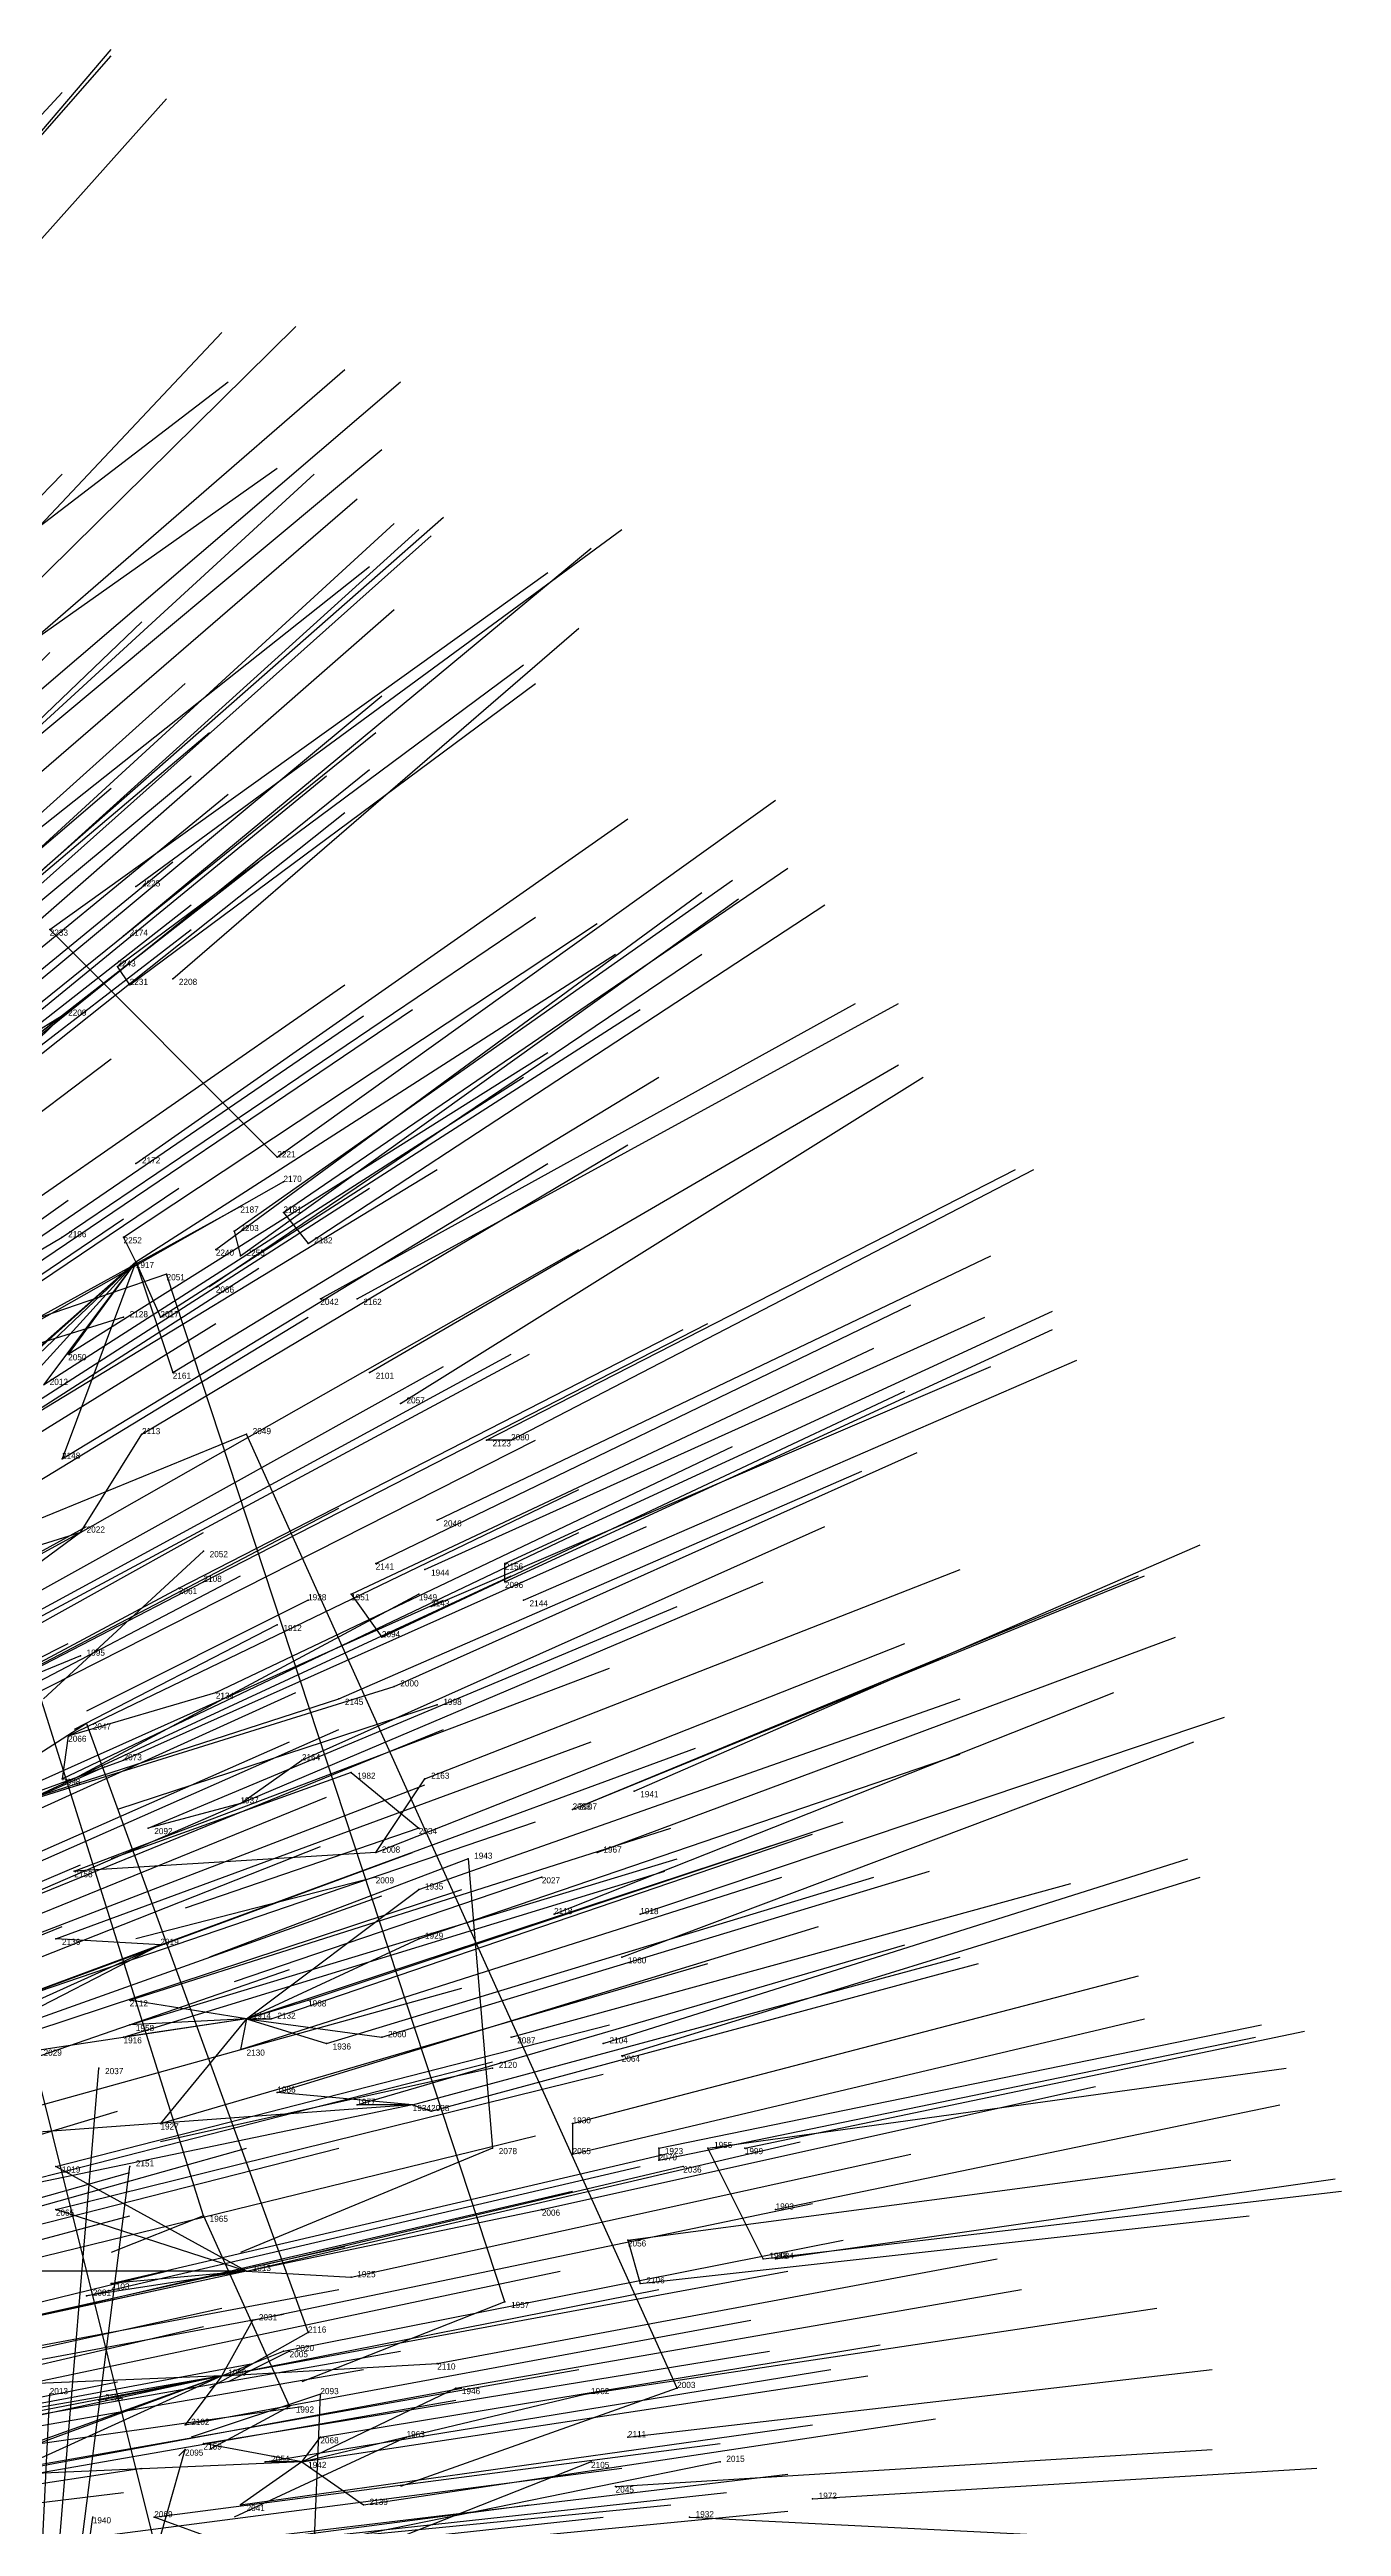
# Model space of a CAD drawing. Extents: x -0.5 to 0.59, y -0.5 to 0.58.
# Drawn here: x 0.369 to 0.579, y 0.0495 to 0.452 of the extents above; entities that cross this region are included whole.
import ezdxf

# ---------------------------------------------------------------- set-up
doc = ezdxf.new("R2010")
doc.units = 0
for name, color, linetype in [('Facilities', 3, 'CONTINUOUS'), ('Facilities_lines', 3, 'CONTINUOUS'), ('Normals', 1, 'CONTINUOUS'), ('Source_points', 5, 'CONTINUOUS'), ('Text', 3, 'CONTINUOUS')]:
    doc.layers.add(name, color=color, linetype=linetype)

msp = doc.modelspace()

# ---------------------------------------------------------------- linework, layer by layer
at = {"layer": 'Facilities', "color": 3}
for p in [(0.383, 0.316, -1.243), (0.381, 0.308, -1.226), (0.382, 0.3, -1.25), (0.389, 0.301, -1.25), (0.371, 0.295, -1.25), (0.383, 0.271, -1.173), (0.406, 0.272, -1.221), (0.407, 0.268, -1.25), (0.4, 0.264, -1.25), (0.407, 0.263, -1.211), (0.399, 0.26, -1.192), (0.383, 0.255, -1.149), (0.396, 0.257, -1.179), (0.395, 0.251, -1.171), (0.381, 0.246, -1.25), (0.413, 0.249, -1.205), (0.419, 0.249, -1.219), (0.421, 0.237, -1.208), (0.426, 0.232, -1.213), (0.444, 0.226, -1.245), (0.374, 0.211, -1.074), (0.432, 0.213, -1.204), (0.394, 0.208, -1.25), (0.422, 0.206, -1.173), (0.43, 0.205, -1.191), (0.443, 0.203, -1.218), (0.411, 0.2, -1.25), (0.418, 0.201, -1.159), (0.429, 0.201, -1.25), (0.431, 0.199, -1.187), (0.446, 0.2, -1.222), (0.406, 0.196, -1.25), (0.374, 0.191, -1.25), (0.432, 0.183, -1.25), (0.372, 0.178, -1.031), (0.375, 0.18, -1.25), (0.418, 0.172, -1.25), (0.4, 0.167, -1.083), (0.454, 0.166, -1.21), (0.464, 0.169, -1.235), (0.422, 0.159, -1.128), (0.437, 0.158, -1.25), (0.458, 0.159, -1.213), (0.422, 0.155, -1.25), (0.449, 0.155, -1.25), (0.451, 0.149, -1.187), (0.465, 0.149, -1.221), (0.387, 0.144, -1.032), (0.462, 0.142, -1.208), (0.401, 0.132, -1.056), (0.444, 0.129, -1.156), (0.459, 0.128, -1.192), (0.462, 0.126, -1.196), (0.441, 0.124, -1.25), (0.428, 0.118, -1.109), (0.454, 0.115, -1.17), (0.468, 0.111, -1.202), (0.482, 0.111, -1.236), (0.472, 0.108, -1.25), (0.487, 0.101, -1.243), (0.394, 0.1, -1.25), (0.463, 0.096, -1.181), (0.485, 0.093, -1.235), (0.487, 0.093, -1.24), (0.401, 0.091, -1.029), (0.443, 0.086, -1.25), (0.408, 0.078, -1.25), (0.397, 0.074, -1.01), (0.471, 0.072, -1.25), (0.427, 0.064, -1.25), (0.463, 0.064, -1.167), (0.41, 0.06, -1.036), (0.457, 0.06, -1.25), (0.478, 0.06, -1.25), (0.461, 0.056, -1.16), (0.493, 0.054, -1.241), (0.473, 0.051, -1.19)]:
    msp.add_point(p, dxfattribs=at)
at = {"layer": 'Facilities_lines', "color": 3}
for p, q in [((0.406, 0.272, -1.221), (0.369, 0.309, -1.203)), ((0.382, 0.3, -1.25), (0.38, 0.303, -1.25)), ((0.371, 0.295, -1.25), (0.365, 0.289, -1.25)), ((0.394, 0.1, -1.25), (0.343, 0.262, -1.25)), ((0.407, 0.263, -1.211), (0.411, 0.258, -1.214)), ((0.344, 0.243, -1.053), (0.371, 0.259, -1.132)), ((0.383, 0.255, -1.149), (0.381, 0.259, -1.151)), ((0.399, 0.26, -1.192), (0.4, 0.256, -1.188)), ((0.383, 0.255, -1.149), (0.317, 0.196, -0.932)), ((0.383, 0.255, -1.149), (0.325, 0.204, -0.959)), ((0.383, 0.255, -1.149), (0.343, 0.217, -1.014)), ((0.383, 0.255, -1.149), (0.353, 0.222, -1.042)), ((0.383, 0.255, -1.149), (0.368, 0.235, -1.092)), ((0.383, 0.255, -1.149), (0.371, 0.223, -1.082)), ((0.383, 0.255, -1.149), (0.372, 0.24, -1.106)), ((0.383, 0.255, -1.149), (0.387, 0.246, -1.146)), ((0.383, 0.255, -1.149), (0.389, 0.237, -1.137)), ((0.443, 0.086, -1.25), (0.388, 0.253, -1.25)), ((0.374, 0.211, -1.074), (0.384, 0.227, -1.115)), ((0.471, 0.072, -1.25), (0.401, 0.227, -1.25)), ((0.444, 0.226, -1.245), (0.44, 0.226, -1.236)), ((0.393, 0.019, -1.25), (0.344, 0.215, -1.25)), ((0.374, 0.211, -1.074), (0.293, 0.167, -0.844)), ((0.374, 0.211, -1.074), (0.313, 0.166, -0.885)), ((0.374, 0.211, -1.074), (0.332, 0.198, -0.966)), ((0.443, 0.203, -1.218), (0.443, 0.206, -1.22)), ((0.334, 0.172, -0.939), (0.394, 0.203, -1.108)), ((0.334, 0.172, -0.939), (0.39, 0.202, -1.097)), ((0.418, 0.201, -1.159), (0.423, 0.194, -1.164)), ((0.348, 0.162, -0.961), (0.425, 0.186, -1.16)), ((0.348, 0.162, -0.961), (0.416, 0.184, -1.137)), ((0.372, 0.178, -1.031), (0.396, 0.185, -1.091)), ((0.372, 0.178, -1.031), (0.371, 0.171, -1.021)), ((0.375, 0.18, -1.25), (0.411, 0.081, -1.25)), ((0.348, 0.162, -0.961), (0.381, 0.174, -1.046)), ((0.4, 0.167, -1.083), (0.41, 0.174, -1.113)), ((0.418, 0.172, -1.25), (0.429, 0.163, -1.25)), ((0.422, 0.159, -1.128), (0.43, 0.171, -1.157)), ((0.4, 0.167, -1.083), (0.347, 0.144, -0.94)), ((0.4, 0.167, -1.083), (0.385, 0.163, -1.045)), ((0.454, 0.166, -1.21), (0.454, 0.166, -1.208)), ((0.422, 0.159, -1.128), (0.373, 0.156, -1.011)), ((0.437, 0.158, -1.25), (0.441, 0.111, -1.25)), ((0.401, 0.132, -1.056), (0.429, 0.153, -1.14)), ((0.387, 0.144, -1.032), (0.37, 0.145, -0.993)), ((0.401, 0.132, -1.056), (0.429, 0.145, -1.133)), ((0.387, 0.144, -1.032), (0.321, 0.11, -0.847)), ((0.387, 0.144, -1.032), (0.336, 0.121, -0.894)), ((0.387, 0.144, -1.032), (0.341, 0.127, -0.909)), ((0.387, 0.144, -1.032), (0.36, 0.134, -0.96)), ((0.401, 0.132, -1.056), (0.382, 0.135, -1.012)), ((0.401, 0.132, -1.056), (0.411, 0.135, -1.08)), ((0.401, 0.132, -1.056), (0.348, 0.124, -0.924)), ((0.401, 0.132, -1.056), (0.381, 0.129, -1.004)), ((0.401, 0.132, -1.056), (0.382, 0.131, -1.01)), ((0.401, 0.132, -1.056), (0.387, 0.115, -1.009)), ((0.401, 0.132, -1.056), (0.4, 0.127, -1.049)), ((0.401, 0.132, -1.056), (0.414, 0.128, -1.083)), ((0.401, 0.132, -1.056), (0.423, 0.129, -1.106)), ((0.401, 0.132, -1.056), (0.405, 0.132, -1.066)), ((0.364, -0.033, -1.25), (0.377, 0.124, -1.25)), ((0.428, 0.118, -1.109), (0.346, 0.112, -0.91)), ((0.428, 0.118, -1.109), (0.351, 0.102, -0.914)), ((0.428, 0.118, -1.109), (0.406, 0.12, -1.058)), ((0.428, 0.118, -1.109), (0.419, 0.118, -1.089)), ((0.428, 0.118, -1.109), (0.431, 0.117, -1.116)), ((0.454, 0.115, -1.17), (0.454, 0.11, -1.167)), ((0.468, 0.111, -1.202), (0.468, 0.109, -1.201)), ((0.485, 0.093, -1.235), (0.476, 0.111, -1.222)), ((0.364, -0.033, -1.25), (0.382, 0.108, -1.25)), ((0.401, 0.091, -1.029), (0.37, 0.108, -0.965)), ((0.401, 0.091, -1.029), (0.37, 0.101, -0.958)), ((0.401, 0.091, -1.029), (0.449, 0.101, -1.15)), ((0.394, 0.1, -1.25), (0.408, 0.069, -1.25)), ((0.463, 0.096, -1.181), (0.465, 0.089, -1.184)), ((0.401, 0.091, -1.029), (0.327, 0.075, -0.838)), ((0.401, 0.091, -1.029), (0.358, 0.091, -0.925)), ((0.401, 0.091, -1.029), (0.364, 0.083, -0.934)), ((0.401, 0.091, -1.029), (0.375, 0.087, -0.963)), ((0.401, 0.091, -1.029), (0.379, 0.089, -0.972)), ((0.401, 0.091, -1.029), (0.418, 0.09, -1.07)), ((0.397, 0.074, -1.01), (0.402, 0.083, -1.027)), ((0.397, 0.074, -1.01), (0.407, 0.078, -1.036)), ((0.397, 0.074, -1.01), (0.311, 0.059, -0.791)), ((0.397, 0.074, -1.01), (0.325, 0.071, -0.831)), ((0.397, 0.074, -1.01), (0.328, 0.059, -0.833)), ((0.397, 0.074, -1.01), (0.335, 0.062, -0.852)), ((0.397, 0.074, -1.01), (0.343, 0.054, -0.869)), ((0.397, 0.074, -1.01), (0.344, 0.055, -0.872)), ((0.397, 0.074, -1.01), (0.364, 0.059, -0.922)), ((0.397, 0.074, -1.01), (0.377, 0.07, -0.959)), ((0.397, 0.074, -1.01), (0.391, 0.066, -0.992)), ((0.397, 0.074, -1.01), (0.432, 0.076, -1.096)), ((0.364, -0.033, -1.25), (0.369, 0.071, -1.25)), ((0.407, -0.077, -1.25), (0.413, 0.071, -1.25)), ((0.41, 0.06, -1.036), (0.435, 0.072, -1.103)), ((0.41, 0.06, -1.036), (0.456, 0.071, -1.154)), ((0.364, -0.033, -1.25), (0.391, 0.062, -1.25)), ((0.41, 0.06, -1.036), (0.394, 0.063, -0.997)), ((0.41, 0.06, -1.036), (0.413, 0.064, -1.044)), ((0.41, 0.06, -1.036), (0.318, 0.056, -0.808)), ((0.41, 0.06, -1.036), (0.4, 0.053, -1.009)), ((0.41, 0.06, -1.036), (0.404, 0.06, -1.021)), ((0.41, 0.06, -1.036), (0.42, 0.053, -1.059)), ((0.364, -0.033, -1.25), (0.376, 0.051, -1.25)), ((0.397, 0.047, -0.998), (0.386, 0.051, -0.973))]:
    msp.add_line(p, q, dxfattribs=at)
at = {"layer": 'Normals', "color": 1}
for p, q in [((0.314, 0.376, -1.224), (0.379, 0.452, -1.219)), ((0.315, 0.378, -1.25), (0.379, 0.451, -1.274)), ((0.308, 0.377, -1.25), (0.371, 0.445, -1.288)), ((0.321, 0.369, -1.223), (0.388, 0.444, -1.228)), ((0.338, 0.337, -1.194), (0.409, 0.407, -1.18)), ((0.33, 0.335, -1.176), (0.397, 0.406, -1.155)), ((0.342, 0.335, -1.196), (0.417, 0.4, -1.19)), ((0.334, 0.349, -1.25), (0.398, 0.398, -1.31)), ((0.35, 0.333, -1.208), (0.426, 0.398, -1.206)), ((0.357, 0.332, -1.25), (0.423, 0.387, -1.302)), ((0.306, 0.316, -1.101), (0.371, 0.383, -1.063)), ((0.341, 0.318, -1.165), (0.412, 0.383, -1.138)), ((0.345, 0.341, -1.25), (0.406, 0.384, -1.317)), ((0.346, 0.316, -1.171), (0.419, 0.379, -1.147)), ((0.353, 0.309, -1.174), (0.425, 0.375, -1.152)), ((0.359, 0.311, -1.188), (0.433, 0.376, -1.173)), ((0.356, 0.308, -1.177), (0.429, 0.374, -1.16)), ((0.357, 0.307, -1.178), (0.431, 0.373, -1.163)), ((0.381, 0.308, -1.226), (0.457, 0.371, -1.243)), ((0.383, 0.316, -1.243), (0.462, 0.374, -1.265)), ((0.363, 0.322, -1.25), (0.421, 0.368, -1.317)), ((0.369, 0.309, -1.203), (0.45, 0.367, -1.207)), ((0.317, 0.295, -1.082), (0.384, 0.359, -1.045)), ((0.353, 0.298, -1.156), (0.425, 0.361, -1.127)), ((0.389, 0.301, -1.25), (0.455, 0.358, -1.299)), ((0.303, 0.289, -1.046), (0.369, 0.354, -1.01)), ((0.38, 0.303, -1.25), (0.446, 0.352, -1.307)), ((0.322, 0.287, -1.078), (0.391, 0.349, -1.041)), ((0.352, 0.288, -1.136), (0.423, 0.347, -1.099)), ((0.382, 0.3, -1.25), (0.448, 0.349, -1.307)), ((0.324, 0.281, -1.071), (0.395, 0.341, -1.035)), ((0.35, 0.283, -1.126), (0.422, 0.341, -1.088)), ((0.349, 0.277, -1.113), (0.421, 0.335, -1.076)), ((0.309, 0.272, -1.029), (0.379, 0.332, -0.992)), ((0.321, 0.275, -1.055), (0.392, 0.334, -1.018)), ((0.326, 0.272, -1.061), (0.398, 0.331, -1.023)), ((0.342, 0.275, -1.097), (0.414, 0.334, -1.06)), ((0.344, 0.27, -1.094), (0.417, 0.328, -1.057)), ((0.383, 0.271, -1.173), (0.463, 0.327, -1.152)), ((0.406, 0.272, -1.221), (0.487, 0.33, -1.227)), ((0.317, 0.261, -1.028), (0.389, 0.32, -0.99)), ((0.33, 0.263, -1.055), (0.403, 0.32, -1.017)), ((0.407, 0.263, -1.211), (0.489, 0.319, -1.21)), ((0.396, 0.257, -1.179), (0.475, 0.315, -1.163)), ((0.399, 0.26, -1.192), (0.48, 0.317, -1.178)), ((0.4, 0.256, -1.188), (0.481, 0.314, -1.176)), ((0.319, 0.256, -1.022), (0.392, 0.313, -0.985)), ((0.371, 0.259, -1.132), (0.448, 0.311, -1.095)), ((0.381, 0.259, -1.151), (0.458, 0.31, -1.114)), ((0.411, 0.258, -1.214), (0.495, 0.313, -1.214)), ((0.312, 0.249, -0.999), (0.385, 0.306, -0.961)), ((0.318, 0.252, -1.015), (0.392, 0.309, -0.978)), ((0.383, 0.255, -1.149), (0.461, 0.305, -1.112)), ((0.395, 0.251, -1.171), (0.475, 0.305, -1.146)), ((0.342, 0.248, -1.055), (0.417, 0.3, -1.016)), ((0.371, 0.295, -1.25), (0.313, 0.259, -1.177)), ((0.344, 0.243, -1.053), (0.42, 0.295, -1.014)), ((0.351, 0.244, -1.07), (0.428, 0.296, -1.032)), ((0.387, 0.246, -1.146), (0.465, 0.296, -1.109)), ((0.413, 0.249, -1.205), (0.5, 0.297, -1.205)), ((0.419, 0.249, -1.219), (0.507, 0.297, -1.228)), ((0.305, 0.232, -0.958), (0.379, 0.288, -0.921)), ((0.372, 0.24, -1.106), (0.45, 0.289, -1.069)), ((0.421, 0.237, -1.208), (0.507, 0.287, -1.213)), ((0.368, 0.235, -1.092), (0.446, 0.285, -1.054)), ((0.389, 0.237, -1.137), (0.468, 0.285, -1.1)), ((0.426, 0.232, -1.213), (0.511, 0.285, -1.222)), ((0.384, 0.227, -1.115), (0.463, 0.274, -1.077)), ((0.353, 0.222, -1.042), (0.432, 0.27, -1.005)), ((0.371, 0.223, -1.082), (0.45, 0.271, -1.044)), ((0.44, 0.226, -1.236), (0.526, 0.27, -1.263)), ((0.444, 0.226, -1.245), (0.529, 0.27, -1.272)), ((0.313, 0.215, -0.95), (0.39, 0.267, -0.913)), ((0.343, 0.217, -1.014), (0.421, 0.267, -0.977)), ((0.407, 0.268, -1.25), (0.347, 0.234, -1.178)), ((0.296, 0.211, -0.908), (0.372, 0.265, -0.873)), ((0.304, 0.21, -0.924), (0.381, 0.262, -0.888)), ((0.4, 0.264, -1.25), (0.34, 0.231, -1.176)), ((0.325, 0.204, -0.959), (0.403, 0.254, -0.922)), ((0.374, 0.211, -1.074), (0.455, 0.257, -1.036)), ((0.432, 0.213, -1.204), (0.522, 0.256, -1.212)), ((0.388, 0.253, -1.25), (0.353, 0.241, -1.157)), ((0.332, 0.198, -0.966), (0.411, 0.246, -0.929)), ((0.381, 0.246, -1.25), (0.352, 0.237, -1.155)), ((0.422, 0.206, -1.173), (0.509, 0.248, -1.148)), ((0.43, 0.205, -1.191), (0.521, 0.246, -1.183)), ((0.443, 0.206, -1.22), (0.532, 0.247, -1.237)), ((0.317, 0.196, -0.932), (0.396, 0.245, -0.895)), ((0.39, 0.202, -1.097), (0.472, 0.244, -1.06)), ((0.394, 0.203, -1.108), (0.476, 0.245, -1.07)), ((0.443, 0.203, -1.218), (0.532, 0.244, -1.235)), ((0.352, 0.193, -1.003), (0.433, 0.238, -0.966)), ((0.363, 0.196, -1.03), (0.444, 0.24, -0.993)), ((0.365, 0.196, -1.037), (0.447, 0.24, -0.999)), ((0.418, 0.201, -1.159), (0.503, 0.241, -1.125)), ((0.431, 0.199, -1.187), (0.522, 0.238, -1.174)), ((0.446, 0.2, -1.222), (0.536, 0.239, -1.242)), ((0.423, 0.194, -1.164), (0.508, 0.234, -1.131)), ((0.401, 0.227, -1.25), (0.357, 0.209, -1.162)), ((0.365, 0.184, -1.022), (0.448, 0.226, -0.985)), ((0.396, 0.185, -1.091), (0.48, 0.225, -1.055)), ((0.425, 0.186, -1.16), (0.51, 0.224, -1.123)), ((0.372, 0.178, -1.031), (0.455, 0.218, -0.993)), ((0.416, 0.184, -1.137), (0.501, 0.221, -1.099)), ((0.334, 0.172, -0.939), (0.416, 0.215, -0.902)), ((0.293, 0.167, -0.844), (0.375, 0.212, -0.807)), ((0.313, 0.166, -0.885), (0.394, 0.211, -0.848)), ((0.371, 0.171, -1.021), (0.455, 0.211, -0.983)), ((0.381, 0.174, -1.046), (0.466, 0.212, -1.01)), ((0.41, 0.174, -1.113), (0.495, 0.212, -1.077)), ((0.394, 0.208, -1.25), (0.368, 0.184, -1.156)), ((0.464, 0.169, -1.235), (0.556, 0.209, -1.244)), ((0.318, 0.161, -0.891), (0.4, 0.204, -0.854)), ((0.36, 0.165, -0.99), (0.444, 0.204, -0.952)), ((0.4, 0.167, -1.083), (0.485, 0.203, -1.046)), ((0.43, 0.171, -1.157), (0.517, 0.205, -1.121)), ((0.454, 0.166, -1.208), (0.546, 0.204, -1.2)), ((0.454, 0.166, -1.21), (0.547, 0.204, -1.203)), ((0.348, 0.162, -0.961), (0.433, 0.2, -0.923)), ((0.429, 0.201, -1.25), (0.373, 0.171, -1.172)), ((0.411, 0.2, -1.25), (0.375, 0.182, -1.159)), ((0.385, 0.163, -1.045), (0.471, 0.199, -1.009)), ((0.406, 0.196, -1.25), (0.373, 0.179, -1.157)), ((0.458, 0.159, -1.213), (0.552, 0.194, -1.207)), ((0.289, 0.151, -0.816), (0.372, 0.193, -0.779)), ((0.374, 0.191, -1.25), (0.357, 0.184, -1.152)), ((0.422, 0.159, -1.128), (0.508, 0.193, -1.091)), ((0.373, 0.156, -1.011), (0.46, 0.189, -0.973)), ((0.325, 0.147, -0.892), (0.409, 0.185, -0.854)), ((0.432, 0.183, -1.25), (0.38, 0.166, -1.167)), ((0.429, 0.153, -1.14), (0.517, 0.184, -1.102)), ((0.451, 0.149, -1.187), (0.542, 0.185, -1.168)), ((0.332, 0.142, -0.902), (0.416, 0.179, -0.864)), ((0.347, 0.144, -0.94), (0.433, 0.179, -0.902)), ((0.375, 0.18, -1.25), (0.361, 0.171, -1.151)), ((0.465, 0.149, -1.221), (0.56, 0.181, -1.22)), ((0.324, 0.14, -0.881), (0.408, 0.177, -0.842)), ((0.37, 0.145, -0.993), (0.457, 0.177, -0.956)), ((0.387, 0.144, -1.032), (0.474, 0.176, -0.994)), ((0.429, 0.145, -1.133), (0.517, 0.175, -1.096)), ((0.462, 0.142, -1.208), (0.555, 0.177, -1.2)), ((0.293, 0.135, -0.808), (0.378, 0.173, -0.771)), ((0.344, 0.137, -0.926), (0.43, 0.17, -0.887)), ((0.418, 0.172, -1.25), (0.379, 0.158, -1.159)), ((0.328, 0.133, -0.885), (0.414, 0.168, -0.847)), ((0.36, 0.134, -0.96), (0.448, 0.164, -0.923)), ((0.382, 0.135, -1.012), (0.47, 0.163, -0.974)), ((0.429, 0.163, -1.25), (0.391, 0.15, -1.158)), ((0.401, 0.132, -1.056), (0.489, 0.161, -1.018)), ((0.405, 0.132, -1.066), (0.493, 0.162, -1.028)), ((0.411, 0.135, -1.08), (0.498, 0.164, -1.043)), ((0.289, 0.121, -0.783), (0.374, 0.157, -0.746)), ((0.327, 0.126, -0.876), (0.413, 0.16, -0.837)), ((0.341, 0.127, -0.909), (0.428, 0.159, -0.871)), ((0.382, 0.131, -1.01), (0.471, 0.158, -0.972)), ((0.437, 0.158, -1.25), (0.395, 0.142, -1.161)), ((0.459, 0.128, -1.192), (0.554, 0.158, -1.176)), ((0.348, 0.124, -0.924), (0.436, 0.153, -0.886)), ((0.381, 0.129, -1.004), (0.469, 0.156, -0.967)), ((0.422, 0.155, -1.25), (0.383, 0.145, -1.159)), ((0.449, 0.155, -1.25), (0.399, 0.138, -1.165)), ((0.4, 0.127, -1.049), (0.488, 0.155, -1.011)), ((0.414, 0.128, -1.083), (0.503, 0.155, -1.046)), ((0.423, 0.129, -1.106), (0.512, 0.156, -1.069)), ((0.444, 0.129, -1.156), (0.535, 0.154, -1.123)), ((0.462, 0.126, -1.196), (0.556, 0.155, -1.183)), ((0.336, 0.121, -0.894), (0.423, 0.152, -0.856)), ((0.285, 0.112, -0.765), (0.371, 0.147, -0.728)), ((0.406, 0.12, -1.058), (0.494, 0.147, -1.02)), ((0.387, 0.115, -1.009), (0.476, 0.141, -0.971)), ((0.419, 0.118, -1.089), (0.508, 0.144, -1.052)), ((0.428, 0.118, -1.109), (0.517, 0.142, -1.072)), ((0.431, 0.117, -1.116), (0.52, 0.141, -1.079)), ((0.321, 0.11, -0.847), (0.408, 0.14, -0.81)), ((0.346, 0.112, -0.91), (0.436, 0.137, -0.873)), ((0.454, 0.115, -1.17), (0.546, 0.139, -1.141)), ((0.37, 0.108, -0.965), (0.46, 0.131, -0.927)), ((0.454, 0.11, -1.167), (0.547, 0.132, -1.138)), ((0.468, 0.111, -1.202), (0.566, 0.131, -1.21)), ((0.468, 0.109, -1.201), (0.565, 0.129, -1.208)), ((0.482, 0.111, -1.236), (0.573, 0.13, -1.273)), ((0.351, 0.102, -0.914), (0.441, 0.125, -0.877)), ((0.37, 0.101, -0.958), (0.459, 0.123, -0.92)), ((0.377, 0.124, -1.25), (0.377, 0.124, -1.15)), ((0.441, 0.124, -1.25), (0.387, 0.112, -1.167)), ((0.449, 0.101, -1.15), (0.539, 0.121, -1.112)), ((0.476, 0.111, -1.222), (0.57, 0.124, -1.253)), ((0.291, 0.09, -0.762), (0.38, 0.117, -0.724)), ((0.487, 0.101, -1.243), (0.569, 0.118, -1.298)), ((0.358, 0.091, -0.925), (0.448, 0.113, -0.887)), ((0.312, 0.086, -0.809), (0.401, 0.111, -0.771)), ((0.326, 0.088, -0.844), (0.416, 0.111, -0.808)), ((0.379, 0.089, -0.972), (0.469, 0.11, -0.935)), ((0.441, 0.111, -1.25), (0.4, 0.094, -1.16)), ((0.401, 0.091, -1.029), (0.491, 0.112, -0.991)), ((0.418, 0.09, -1.07), (0.509, 0.11, -1.033)), ((0.463, 0.096, -1.181), (0.561, 0.109, -1.168)), ((0.293, 0.082, -0.761), (0.382, 0.107, -0.723)), ((0.375, 0.087, -0.963), (0.465, 0.108, -0.925)), ((0.382, 0.108, -1.25), (0.382, 0.108, -1.15)), ((0.472, 0.108, -1.25), (0.404, 0.092, -1.178)), ((0.487, 0.093, -1.24), (0.578, 0.106, -1.279)), ((0.364, 0.083, -0.934), (0.454, 0.104, -0.895)), ((0.402, 0.083, -1.027), (0.493, 0.102, -0.99)), ((0.485, 0.093, -1.235), (0.579, 0.104, -1.268)), ((0.292, 0.076, -0.754), (0.382, 0.1, -0.717)), ((0.394, 0.1, -1.25), (0.379, 0.094, -1.151)), ((0.465, 0.089, -1.184), (0.564, 0.1, -1.171)), ((0.327, 0.075, -0.838), (0.417, 0.095, -0.801)), ((0.407, 0.078, -1.036), (0.498, 0.096, -0.999)), ((0.432, 0.076, -1.096), (0.523, 0.093, -1.06)), ((0.298, 0.069, -0.764), (0.388, 0.091, -0.726)), ((0.362, 0.072, -0.923), (0.452, 0.091, -0.884)), ((0.397, 0.074, -1.01), (0.489, 0.091, -0.973)), ((0.306, 0.065, -0.783), (0.397, 0.085, -0.745)), ((0.325, 0.071, -0.831), (0.416, 0.088, -0.794)), ((0.377, 0.07, -0.959), (0.468, 0.088, -0.921)), ((0.443, 0.086, -1.25), (0.41, 0.073, -1.156)), ((0.435, 0.072, -1.103), (0.527, 0.088, -1.067)), ((0.456, 0.071, -1.154), (0.549, 0.085, -1.119)), ((0.304, 0.061, -0.775), (0.394, 0.082, -0.737)), ((0.316, 0.067, -0.806), (0.407, 0.084, -0.769)), ((0.391, 0.066, -0.992), (0.483, 0.083, -0.955)), ((0.411, 0.081, -1.25), (0.395, 0.072, -1.152)), ((0.335, 0.062, -0.852), (0.426, 0.078, -0.815)), ((0.394, 0.063, -0.997), (0.486, 0.078, -0.96)), ((0.408, 0.078, -1.25), (0.398, 0.073, -1.151)), ((0.413, 0.064, -1.044), (0.504, 0.079, -1.007)), ((0.289, 0.055, -0.737), (0.38, 0.073, -0.699)), ((0.311, 0.059, -0.791), (0.402, 0.076, -0.754)), ((0.328, 0.059, -0.833), (0.42, 0.075, -0.796)), ((0.364, 0.059, -0.922), (0.455, 0.075, -0.883)), ((0.404, 0.06, -1.021), (0.496, 0.075, -0.985)), ((0.41, 0.06, -1.036), (0.502, 0.074, -1)), ((0.463, 0.064, -1.167), (0.558, 0.075, -1.139)), ((0.318, 0.056, -0.808), (0.41, 0.069, -0.77)), ((0.343, 0.054, -0.869), (0.435, 0.07, -0.832)), ((0.344, 0.055, -0.872), (0.436, 0.072, -0.835)), ((0.369, 0.071, -1.25), (0.369, 0.071, -1.15)), ((0.413, 0.071, -1.25), (0.392, 0.064, -1.153)), ((0.408, 0.069, -1.25), (0.395, 0.062, -1.151)), ((0.471, 0.072, -1.25), (0.426, 0.056, -1.162)), ((0.4, 0.053, -1.009), (0.493, 0.066, -0.973)), ((0.42, 0.053, -1.059), (0.513, 0.067, -1.023)), ((0.386, 0.051, -0.973), (0.478, 0.063, -0.935)), ((0.391, 0.062, -1.25), (0.39, 0.061, -1.15)), ((0.427, 0.064, -1.25), (0.399, 0.051, -1.155)), ((0.461, 0.056, -1.16), (0.558, 0.062, -1.137)), ((0.292, 0.045, -0.74), (0.384, 0.059, -0.701)), ((0.37, 0.047, -0.931), (0.462, 0.059, -0.894)), ((0.397, 0.047, -0.998), (0.489, 0.058, -0.962)), ((0.478, 0.06, -1.25), (0.419, 0.048, -1.17)), ((0.457, 0.06, -1.25), (0.419, 0.045, -1.159)), ((0.493, 0.054, -1.241), (0.575, 0.059, -1.299)), ((0.289, 0.044, -0.731), (0.381, 0.055, -0.693)), ((0.355, 0.041, -0.893), (0.447, 0.053, -0.856)), ((0.378, 0.044, -0.951), (0.47, 0.053, -0.914)), ((0.387, 0.045, -0.974), (0.479, 0.055, -0.937)), ((0.366, 0.041, -0.921), (0.459, 0.051, -0.884)), ((0.376, 0.051, -1.25), (0.376, 0.051, -1.15)), ((0.396, 0.043, -0.996), (0.489, 0.052, -0.959)), ((0.473, 0.051, -1.19), (0.573, 0.046, -1.184))]:
    msp.add_line(p, q, dxfattribs=at)
at = {"layer": 'Source_points', "color": 5}
for p in [(0.369, 0.309, -1.203), (0.38, 0.303, -1.25), (0.371, 0.259, -1.132), (0.381, 0.259, -1.151), (0.411, 0.258, -1.214), (0.4, 0.256, -1.188), (0.388, 0.253, -1.25), (0.387, 0.246, -1.146), (0.372, 0.24, -1.106), (0.389, 0.237, -1.137), (0.384, 0.227, -1.115), (0.401, 0.227, -1.25), (0.44, 0.226, -1.236), (0.371, 0.223, -1.082), (0.443, 0.206, -1.22), (0.39, 0.202, -1.097), (0.394, 0.203, -1.108), (0.423, 0.194, -1.164), (0.425, 0.186, -1.16), (0.396, 0.185, -1.091), (0.416, 0.184, -1.137), (0.381, 0.174, -1.046), (0.41, 0.174, -1.113), (0.371, 0.171, -1.021), (0.43, 0.171, -1.157), (0.454, 0.166, -1.208), (0.385, 0.163, -1.045), (0.429, 0.163, -1.25), (0.373, 0.156, -1.011), (0.429, 0.153, -1.14), (0.37, 0.145, -0.993), (0.429, 0.145, -1.133), (0.382, 0.135, -1.012), (0.411, 0.135, -1.08), (0.381, 0.129, -1.004), (0.382, 0.131, -1.01), (0.405, 0.132, -1.066), (0.423, 0.129, -1.106), (0.4, 0.127, -1.049), (0.414, 0.128, -1.083), (0.377, 0.124, -1.25), (0.406, 0.12, -1.058), (0.419, 0.118, -1.089), (0.431, 0.117, -1.116), (0.387, 0.115, -1.009), (0.441, 0.111, -1.25), (0.454, 0.11, -1.167), (0.468, 0.109, -1.201), (0.476, 0.111, -1.222), (0.37, 0.108, -0.965), (0.382, 0.108, -1.25), (0.37, 0.101, -0.958), (0.449, 0.101, -1.15), (0.379, 0.089, -0.972), (0.418, 0.09, -1.07), (0.465, 0.089, -1.184), (0.375, 0.087, -0.963), (0.402, 0.083, -1.027), (0.411, 0.081, -1.25), (0.407, 0.078, -1.036), (0.432, 0.076, -1.096), (0.369, 0.071, -1.25), (0.377, 0.07, -0.959), (0.408, 0.069, -1.25), (0.413, 0.071, -1.25), (0.435, 0.072, -1.103), (0.456, 0.071, -1.154), (0.391, 0.066, -0.992), (0.391, 0.062, -1.25), (0.394, 0.063, -0.997), (0.413, 0.064, -1.044), (0.404, 0.06, -1.021), (0.4, 0.053, -1.009), (0.42, 0.053, -1.059), (0.376, 0.051, -1.25), (0.386, 0.051, -0.973)]:
    msp.add_point(p, dxfattribs=at)

# ---------------------------------------------------------------- texts
at = {"layer": 'Text', "color": 3}
for s, p in [('2225', (0.384, 0.316, -1.243)), ('2233', (0.369, 0.308, -1.203)), ('2174', (0.382, 0.308, -1.226)), ('2243', (0.38, 0.303, -1.25)), ('2231', (0.382, 0.3, -1.25)), ('2208', (0.39, 0.3, -1.25)), ('2209', (0.372, 0.295, -1.25)), ('2172', (0.384, 0.271, -1.173)), ('2221', (0.406, 0.272, -1.221)), ('2170', (0.407, 0.268, -1.25)), ('2187', (0.4, 0.263, -1.25)), ('2181', (0.407, 0.263, -1.211)), ('2196', (0.372, 0.259, -1.132)), ('2252', (0.381, 0.258, -1.151)), ('2203', (0.4, 0.26, -1.192)), ('2182', (0.412, 0.258, -1.214)), ('1917', (0.383, 0.254, -1.149)), ('2240', (0.396, 0.256, -1.179)), ('2255', (0.401, 0.256, -1.188)), ('2051', (0.388, 0.252, -1.25)), ('2086', (0.396, 0.25, -1.171)), ('2128', (0.382, 0.246, -1.25)), ('2017', (0.387, 0.246, -1.146)), ('2042', (0.413, 0.248, -1.205)), ('2162', (0.42, 0.248, -1.219)), ('2050', (0.372, 0.239, -1.106)), ('2012', (0.369, 0.235, -1.092)), ('2161', (0.389, 0.236, -1.137)), ('2101', (0.422, 0.236, -1.208)), ('2057', (0.427, 0.232, -1.213)), ('2113', (0.384, 0.227, -1.115)), ('2049', (0.402, 0.227, -1.25)), ('2123', (0.441, 0.225, -1.236)), ('2080', (0.444, 0.226, -1.245)), ('2148', (0.371, 0.223, -1.082)), ('2022', (0.375, 0.211, -1.074)), ('2046', (0.433, 0.212, -1.204)), ('2052', (0.395, 0.207, -1.25)), ('2141', (0.422, 0.205, -1.173)), ('2156', (0.443, 0.205, -1.22)), ('2061', (0.39, 0.201, -1.097)), ('2108', (0.394, 0.203, -1.108)), ('1944', (0.431, 0.204, -1.191)), ('2096', (0.443, 0.202, -1.218)), ('1928', (0.411, 0.2, -1.25)), ('1951', (0.418, 0.2, -1.159)), ('1949', (0.429, 0.2, -1.25)), ('2143', (0.431, 0.199, -1.187)), ('2144', (0.447, 0.199, -1.222)), ('1912', (0.407, 0.195, -1.25)), ('2094', (0.423, 0.194, -1.164)), ('1995', (0.375, 0.191, -1.25)), ('2000', (0.426, 0.186, -1.16)), ('2134', (0.396, 0.184, -1.091)), ('2145', (0.417, 0.183, -1.137)), ('1998', (0.433, 0.183, -1.25)), ('2066', (0.372, 0.177, -1.031)), ('2047', (0.376, 0.179, -1.25)), ('2073', (0.381, 0.174, -1.046)), ('2164', (0.41, 0.174, -1.113)), ('2098', (0.371, 0.17, -1.021)), ('1982', (0.419, 0.171, -1.25)), ('2163', (0.431, 0.171, -1.157)), ('1937', (0.4, 0.167, -1.083)), ('2083', (0.454, 0.166, -1.208)), ('2007', (0.455, 0.166, -1.21)), ('1941', (0.465, 0.168, -1.235)), ('2092', (0.386, 0.162, -1.045)), ('2034', (0.429, 0.162, -1.25)), ('2008', (0.423, 0.159, -1.128)), ('1943', (0.438, 0.158, -1.25)), ('1967', (0.459, 0.159, -1.213)), ('2158', (0.373, 0.155, -1.011)), ('2009', (0.422, 0.154, -1.25)), ('1935', (0.43, 0.153, -1.14)), ('2027', (0.449, 0.154, -1.25)), ('2118', (0.451, 0.149, -1.187)), ('1918', (0.465, 0.149, -1.221)), ('2136', (0.371, 0.144, -0.993)), ('2019', (0.387, 0.144, -1.032)), ('1929', (0.43, 0.145, -1.133)), ('1960', (0.463, 0.141, -1.208)), ('2112', (0.382, 0.134, -1.012)), ('1914', (0.402, 0.132, -1.056)), ('2132', (0.406, 0.132, -1.066)), ('1968', (0.411, 0.134, -1.08)), ('1916', (0.381, 0.128, -1.004)), ('1958', (0.383, 0.13, -1.01)), ('2060', (0.424, 0.129, -1.106)), ('2087', (0.445, 0.128, -1.156)), ('2104', (0.46, 0.128, -1.192)), ('2029', (0.368, 0.126, -1.25)), ('2130', (0.401, 0.126, -1.049)), ('1936', (0.415, 0.127, -1.083)), ('2120', (0.442, 0.124, -1.25)), ('2064', (0.462, 0.125, -1.196)), ('2037', (0.378, 0.123, -1.25)), ('1986', (0.406, 0.12, -1.058)), ('1977', (0.419, 0.118, -1.089)), ('1934', (0.428, 0.117, -1.109)), ('2038', (0.431, 0.117, -1.116)), ('1927', (0.387, 0.114, -1.009)), ('1930', (0.454, 0.115, -1.17)), ('2151', (0.383, 0.108, -1.25)), ('2078', (0.442, 0.11, -1.25)), ('2055', (0.454, 0.11, -1.167)), ('2070', (0.468, 0.109, -1.201)), ('1923', (0.469, 0.11, -1.202)), ('1955', (0.477, 0.111, -1.222)), ('1999', (0.482, 0.11, -1.236)), ('1919', (0.371, 0.107, -0.965)), ('2036', (0.472, 0.107, -1.25)), ('2065', (0.37, 0.1, -0.958)), ('2006', (0.449, 0.1, -1.15)), ('1993', (0.487, 0.101, -1.243)), ('1965', (0.395, 0.099, -1.25)), ('2056', (0.463, 0.095, -1.181)), ('1948', (0.486, 0.093, -1.235)), ('2084', (0.487, 0.093, -1.24)), ('2103', (0.379, 0.088, -0.972)), ('1913', (0.402, 0.091, -1.029)), ('1925', (0.419, 0.09, -1.07)), ('2106', (0.466, 0.089, -1.184)), ('2081', (0.376, 0.087, -0.963)), ('1957', (0.444, 0.085, -1.25)), ('2031', (0.403, 0.083, -1.027)), ('2116', (0.411, 0.081, -1.25)), ('2005', (0.408, 0.077, -1.036)), ('2020', (0.409, 0.078, -1.25)), ('1980', (0.398, 0.074, -1.01)), ('2110', (0.432, 0.075, -1.096)), ('2003', (0.471, 0.072, -1.25)), ('2013', (0.369, 0.071, -1.25)), ('2124', (0.378, 0.07, -0.959)), ('1992', (0.409, 0.068, -1.25)), ('2093', (0.413, 0.071, -1.25)), ('1946', (0.436, 0.071, -1.103)), ('1962', (0.457, 0.071, -1.154)), ('2102', (0.392, 0.066, -0.992)), ('1963', (0.427, 0.064, -1.25)), ('2111', (0.463, 0.064, -1.167)), ('2095', (0.391, 0.061, -1.25)), ('2159', (0.394, 0.062, -0.997)), ('2054', (0.405, 0.06, -1.021)), ('2068', (0.413, 0.063, -1.044)), ('2015', (0.479, 0.06, -1.25)), ('1942', (0.411, 0.059, -1.036)), ('2105', (0.457, 0.059, -1.25)), ('2041', (0.401, 0.052, -1.009)), ('2139', (0.421, 0.053, -1.059)), ('2045', (0.461, 0.055, -1.16)), ('1972', (0.494, 0.054, -1.241)), ('1940', (0.376, 0.05, -1.25)), ('2069', (0.386, 0.051, -0.973)), ('1932', (0.474, 0.051, -1.19))]:
    msp.add_text(s, height=0.001, dxfattribs=at).set_placement(p)

doc.saveas('drawing.dxf')
